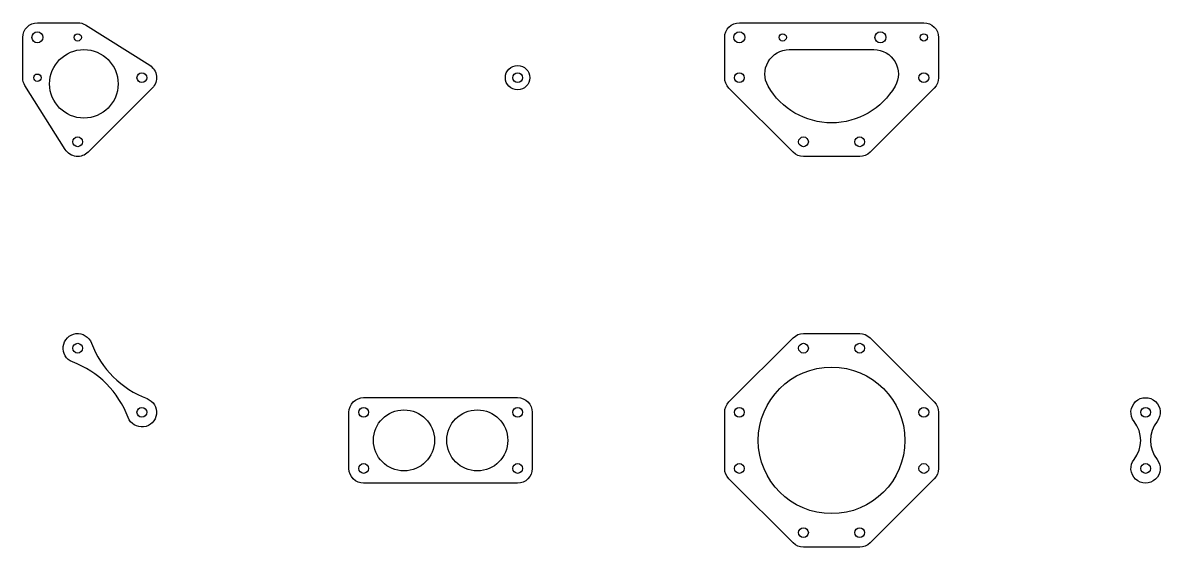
# Model space of a CAD drawing. Header units: millimetres. Extents: x -171 to 294, y -113 to 101.
import ezdxf

# ---------------------------------------------------------------- set-up
doc = ezdxf.new("R2010")
doc.units = ezdxf.units.MM
doc.layers.get('0').update_dxf_attribs({"linetype": 'CONTINUOUS'})

msp = doc.modelspace()

# ---------------------------------------------------------------- linework, layer by layer
for points in [[(-119.06, 83.91, -0.481524), (-118.01, 74.58), (-144.26, 48.33, -0.481524), (-153.58, 49.38), (-170.08, 75.63, -0.141219), (-171, 78.83), (-171, 95.33, -0.414214), (-165, 101.33), (-148.5, 101.33, -0.141219), (-145.31, 100.41)], [(175.74, 48.33, -0.198912), (171.5, 46.58), (148.5, 46.58, -0.198912), (144.26, 48.33), (118.01, 74.58, -0.198912), (116.25, 78.83), (116.25, 95.33, -0.414214), (122.25, 101.33), (197.75, 101.33, -0.414214), (203.75, 95.33), (203.75, 78.83, -0.198912), (201.99, 74.58)], [(177.32, 90.33, -0.57735), (185.98, 75.33, -0.57735), (134.02, 75.33, -0.57735), (142.68, 90.33)], [(-120.13, -52.56, -1.549392), (-127.86, -60.29, 0.215499), (-150.62, -37.54, -1.549392), (-142.89, -29.81, 0.215499)], [(116.25, -81.17), (116.25, -58.17, -0.198912), (118.01, -53.93), (144.26, -27.68, -0.198912), (148.5, -25.92), (171.5, -25.92, -0.198912), (175.74, -27.68), (201.99, -53.93, -0.198912), (203.75, -58.17), (203.75, -81.17, -0.198912), (201.99, -85.42), (175.74, -111.67, -0.198912), (171.5, -113.42), (148.5, -113.42, -0.198912), (144.26, -111.67), (118.01, -85.42, -0.198912)], [(31.5, -52.17, -0.414214), (37.5, -58.17), (37.5, -81.17, -0.414214), (31.5, -87.17), (-31.5, -87.17, -0.414214), (-37.5, -81.17), (-37.5, -58.17, -0.414214), (-31.5, -52.17)], [(283.8, -61.9, -2.066667), (293.2, -61.9, 0.347826), (293.2, -77.45, -2.066667), (283.8, -77.45, 0.347826)]]:
    msp.add_lwpolyline(points, format="xyb", close=True)
for centre, radius in [((-165, 95.33), 2.25), ((-148.5, 95.33), 1.5), ((122.25, 95.33), 2.25), ((140, 95.33), 1.5), ((180, 95.33), 2.25), ((197.75, 95.33), 1.5), ((-145.98, 76.31), 14.02), ((31.5, 78.83), 5), ((-165, 78.83), 1.5), ((-122.25, 78.83), 2), ((31.5, 78.83), 2), ((122.25, 78.83), 2), ((197.75, 78.83), 2), ((-148.5, 52.58), 2), ((148.5, 52.58), 2), ((171.5, 52.58), 2), ((-148.5, -31.92), 2), ((148.5, -31.92), 2), ((171.5, -31.92), 2), ((160, -69.67), 30), ((-122.25, -58.17), 2), ((-31.5, -58.17), 2), ((-15, -69.67), 12.5), ((15, -69.67), 12.5), ((31.5, -58.17), 2), ((122.25, -58.17), 2), ((197.75, -58.17), 2), ((288.5, -58.17), 2), ((-31.5, -81.17), 2), ((31.5, -81.17), 2), ((122.25, -81.17), 2), ((197.75, -81.17), 2), ((288.5, -81.17), 2), ((148.5, -107.42), 2), ((171.5, -107.42), 2)]:
    msp.add_circle(centre, radius)

doc.saveas('drawing.dxf')
